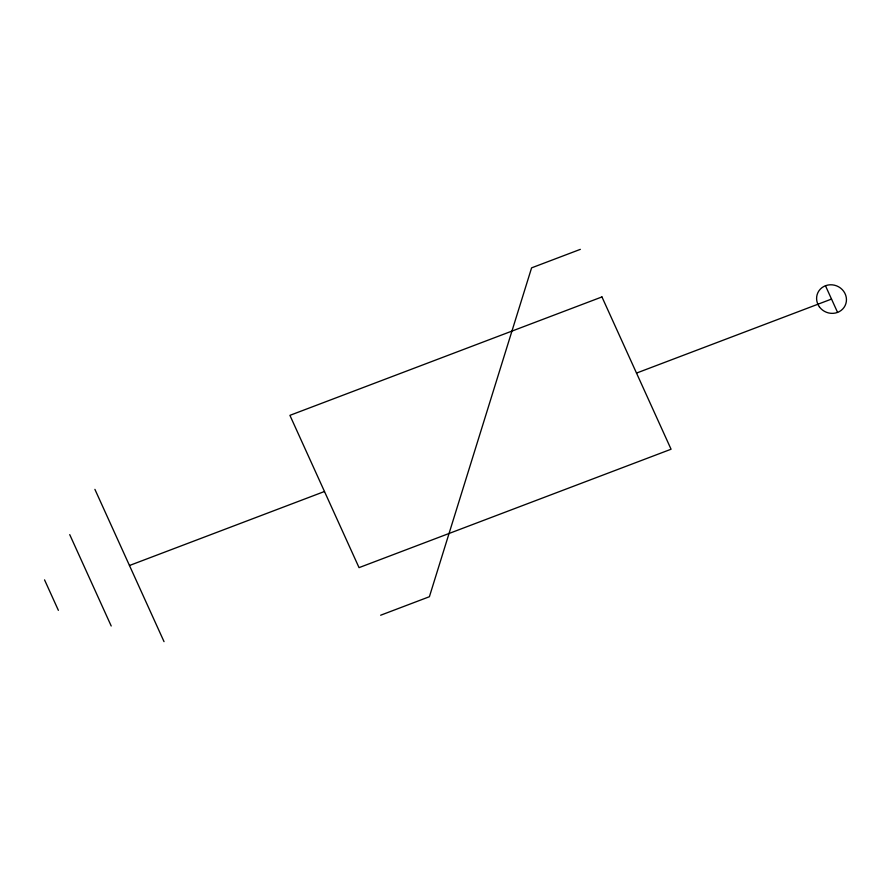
<?xml version="1.0" encoding="UTF-8"?>
<svg xmlns="http://www.w3.org/2000/svg" width="891" height="891" viewBox="0 0 891 891"><rect width="100%" height="100%" fill="white"/><g stroke="black" fill="none" stroke-linecap="round" stroke-linejoin="round"><path stroke-width="1.34" d="M580.342 249.357L531.593 267.857L429.395 596.725L380.646 615.224M129.473 565.507L324.48 491.498M636.508 373.084L831.515 299.075M825.467 285.755L837.573 312.396M94.903 489.359L164.033 641.643M69.732 534.622L111.208 625.994M44.55 579.874L58.372 610.335M601.948 296.937L289.92 415.351L359.04 567.634L671.068 449.231L601.948 296.937M819.408 306.883A15.069 14.145 23.4 0 0 845.136 305.546A15.069 14.145 23.4 0 0 830.022 284.797A15.069 14.145 23.4 0 0 819.408 306.883"/></g></svg>
